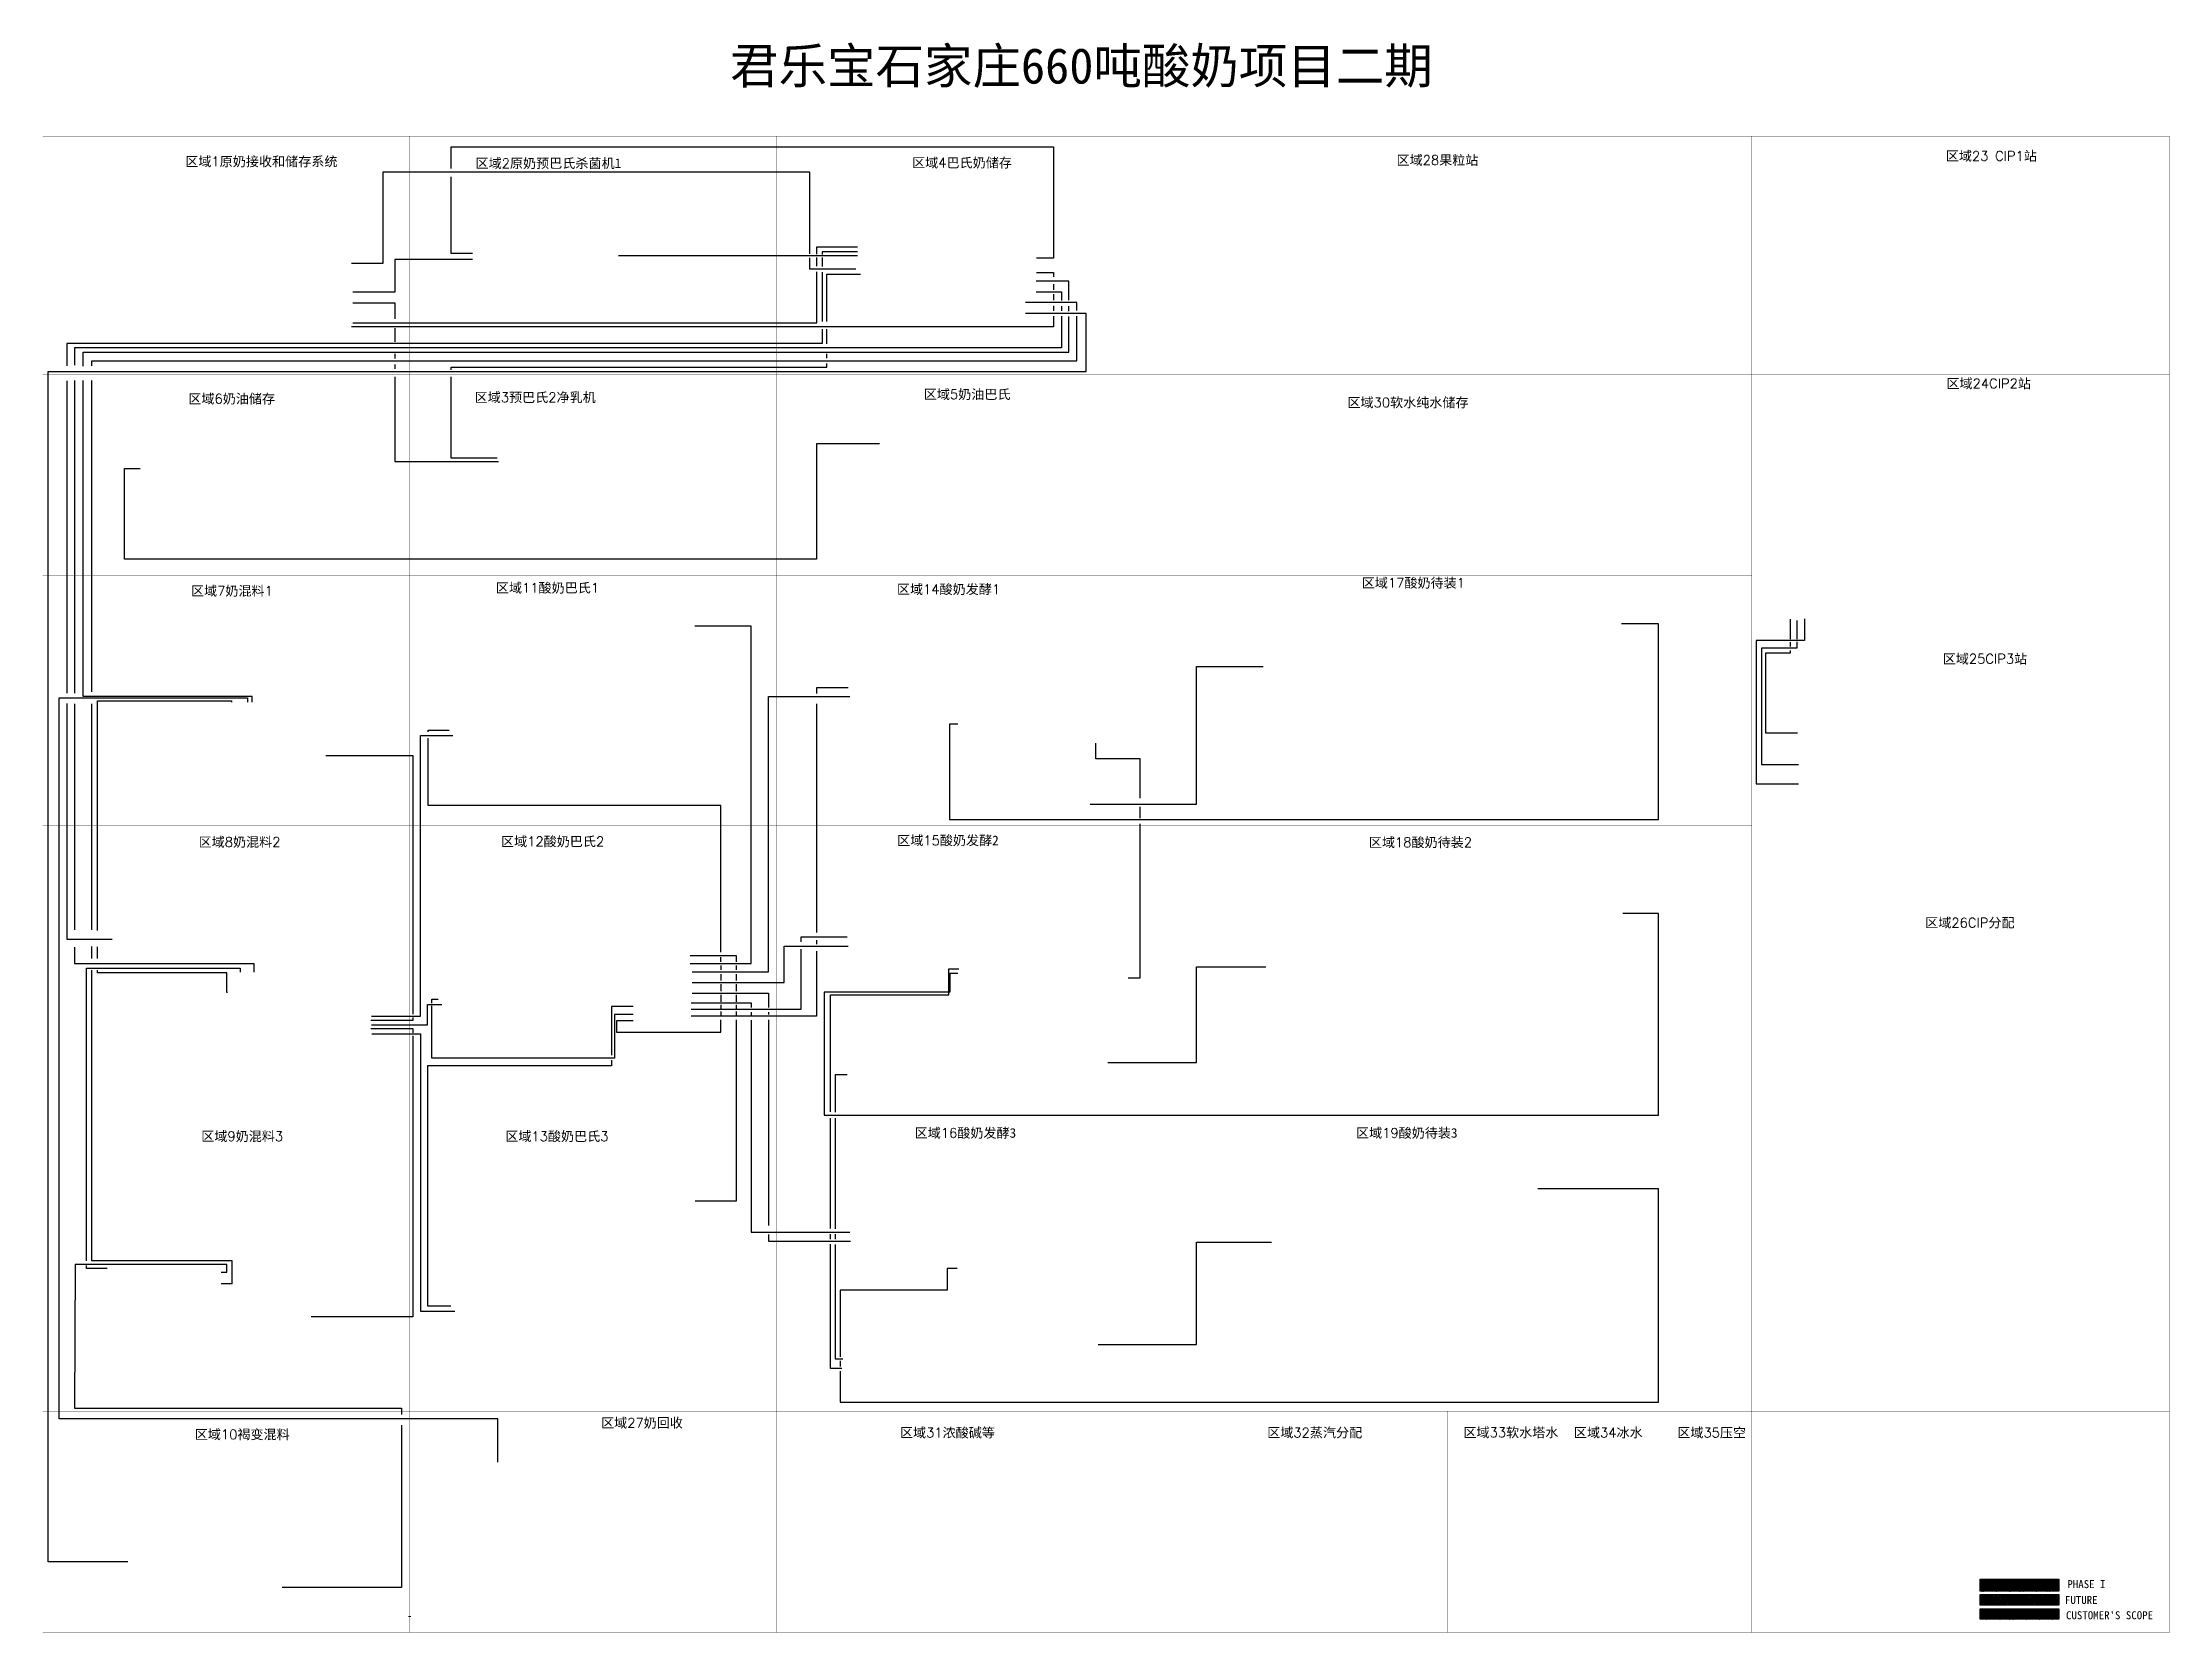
# Model space of a CAD drawing. Header units: inches. Extents: x 10073 to 22043, y 18898 to 27843.
import ezdxf

# ---------------------------------------------------------------- set-up
doc = ezdxf.new("R2010")
doc.units = ezdxf.units.IN
doc.header["$MEASUREMENT"] = 0
for name, color, linetype in [('Future', 4, 'Continuous'), ('PHASE I', 8, 'Continuous'), ('TXT_FR', 7, 'Continuous'), ('客户提供', 3, 'Continuous'), ('连接线', 254, 'Continuous')]:
    doc.layers.add(name, color=color, linetype=linetype)
doc.layers.add('ZN', color=1, linetype='Continuous', lineweight=140)
doc.styles.add('ROMANC', font='romanc')

msp = doc.modelspace()

# ---------------------------------------------------------------- hatches: boundary and pattern name
at = {"layer": 'Future', "linetype": 'ByBlock'}
h = msp.add_hatch(dxfattribs=at)
h.set_pattern_fill('ANSI36', color=4, scale=30)
h.paths.add_polyline_path([(20978, 19111), (21420, 19111), (21420, 19052), (20978, 19052)])
at = {"layer": 'PHASE I', "linetype": 'ByBlock'}
h = msp.add_hatch(dxfattribs=at)
h.set_pattern_fill('ANSI36', color=256, scale=30)
h.paths.add_polyline_path([(20978, 19197), (21420, 19197), (21420, 19197), (21420, 19130), (20978, 19130)])
at = {"layer": '客户提供', "linetype": 'ByBlock'}
h = msp.add_hatch(dxfattribs=at)
h.set_pattern_fill('ANSI36', color=256, scale=30)
h.paths.add_polyline_path([(20978, 19030), (21420, 19030), (21420, 19030), (21420, 18973), (20978, 18973)])

# ---------------------------------------------------------------- linework, layer by layer
at = {"layer": 'Future', "color": 4, "linetype": 'ByBlock'}
msp.add_lwpolyline([(20978, 19111), (21420, 19111), (21420, 19111), (21420, 19111), (21420, 19052), (20978, 19052)], close=True, dxfattribs=at)
at = {"layer": 'PHASE I', "linetype": 'ByBlock'}
msp.add_lwpolyline([(20978, 19197), (21420, 19197), (21420, 19197), (21420, 19197), (21420, 19130), (20978, 19130)], close=True, dxfattribs=at)
at = {"layer": 'ZN'}
msp.add_line((12140, 18986), (12140, 18990), dxfattribs=at)
at = {"layer": 'ZN', "color": 1, "ltscale": 5, "const_width": 1.5}
msp.add_lwpolyline([(10074, 27317), (22043, 27317), (22043, 18898), (10074, 18898), (10074, 27317)], dxfattribs=at)
at = {"layer": 'ZN', "const_width": 1.5}
for points in [[(12140, 18898), (12140, 27317)], [(14206, 18898), (14206, 27317)], [(16443, 18898), (16443, 27317)], [(19693, 18898), (19693, 27317)], [(10074, 25974), (22043, 25974)], [(10074, 24842), (19693, 24842)], [(19693, 24457), (22043, 24457)], [(10074, 23439), (19693, 23439)], [(19693, 22953), (22043, 22953)], [(10074, 21764), (22043, 21764)], [(10074, 20143), (22043, 20143)], [(17982, 18898), (17982, 20143)]]:
    msp.add_lwpolyline(points, dxfattribs=at)
at = {"layer": '客户提供', "linetype": 'ByBlock'}
msp.add_lwpolyline([(20978, 19030), (21420, 19030), (21420, 19030), (21420, 19030), (21420, 18973), (20978, 18973)], close=True, dxfattribs=at)
at = {"layer": '连接线'}
for points in [[(12373, 27134), (12373, 27257), (15763, 27257), (15763, 26630), (15668, 26630)], [(14391, 26654), (14391, 27114), (11988, 27114), (11988, 26600), (11813, 26600)], [(12493, 26656), (12373, 26656), (12373, 27088)], [(14431, 26652), (14431, 26694), (14659, 26694)], [(12494, 26622), (12056, 26622), (12056, 26439), (11820, 26439)], [(13315, 26644), (13315, 26644), (13315, 26644), (14659, 26644)], [(14651, 26568), (14391, 26568), (14391, 26631)], [(14431, 26585), (14431, 26634)], [(14659, 26666), (14461, 26666), (14461, 26651)], [(14461, 26633), (14461, 26583)], [(11820, 26267), (14431, 26267), (14431, 26553)], [(14461, 26552), (14461, 26274)], [(14487, 26273), (14487, 26540), (14676, 26540)], [(15850, 26393), (15850, 26500), (15666, 26500)], [(15667, 26550), (15763, 26550), (15763, 26524)], [(15763, 26483), (15763, 26451)], [(11820, 26379), (12056, 26379), (12056, 26289)], [(15895, 26336), (15895, 26381), (15606, 26381)], [(15666, 26441), (15807, 26441), (15807, 26392)], [(15763, 26428), (15763, 26394)], [(15763, 26361), (15763, 26333)], [(15807, 26360), (15807, 26333)], [(15850, 26332), (15850, 26360)], [(10554, 19295), (10105, 19295), (10105, 25993), (15947, 25993), (15947, 26319), (15606, 26319)], [(14461, 26230), (14461, 26230), (14461, 26150), (10210, 26150), (10210, 26025)], [(15807, 26303), (15807, 26126), (10254, 26126), (10254, 26114), (10254, 26027)], [(10302, 26022), (10302, 26101), (15850, 26101), (15850, 26302)], [(10350, 26024), (10350, 26052), (15895, 26052), (15895, 26303)], [(15763, 26303), (15763, 26244), (11813, 26244)], [(12056, 26236), (12056, 26159)], [(14487, 26148), (14487, 26231)], [(12056, 26091), (12056, 26066)], [(12056, 26032), (12056, 26008)], [(12373, 26002), (12373, 26016), (13612, 26016), (13612, 26016), (14487, 26016), (14487, 26038)], [(14487, 26067), (14487, 26092)], [(10210, 25940), (10210, 24182)], [(10254, 25941), (10254, 24183)], [(11254, 24131), (11254, 24164), (10302, 24164), (10302, 25942)], [(10350, 24190), (10350, 25941)], [(12056, 25963), (12056, 25486), (12639, 25486)], [(12632, 25505), (12373, 25505), (12373, 25962)], [(14783, 25586), (14429, 25586), (14429, 25140)], [(14429, 25140), (14429, 24936), (10534, 24936), (10534, 25446), (10623, 25446)], [(13718, 22661), (14062, 22661), (14062, 24559), (13745, 24559)], [(15224, 24008), (15177, 24008), (15177, 23471), (19168, 23471), (19168, 24572), (18959, 24572)], [(19990, 24601), (19990, 24478), (19717, 24478), (19717, 23672), (19956, 23672)], [(19911, 24487), (19911, 24599)], [(19946, 24591), (19946, 24486)], [(19946, 24472), (19946, 24436), (19748, 24436), (19748, 23782), (19956, 23782)], [(19949, 23957), (19771, 23957), (19771, 24409), (19911, 24409), (19911, 24422)], [(19911, 24445), (19911, 24469)], [(15970, 23558), (16568, 23558), (16568, 24333), (16942, 24333)], [(14607, 24212), (14429, 24212), (14429, 24181)], [(12636, 19855), (12636, 20099), (10166, 20099), (10166, 24156), (11227, 24156), (11227, 24131)], [(10210, 24124), (10210, 22798), (10465, 22798)], [(10254, 24123), (10254, 22850)], [(10350, 22851), (10350, 24123)], [(10382, 22848), (10382, 24139), (11136, 24139), (11136, 24131)], [(13729, 22615), (14158, 22615), (14158, 24163), (14616, 24163)], [(14429, 24122), (14429, 22835)], [(11925, 22366), (12201, 22366), (12201, 23945), (12383, 23945)], [(12244, 23964), (12244, 23975), (12362, 23975)], [(11668, 23831), (12157, 23831), (12157, 22376)], [(13891, 22725), (13891, 23550), (12244, 23550), (12244, 23929)], [(16250, 23591), (16250, 23813), (16001, 23813), (16001, 23901)], [(16250, 23480), (16250, 23542)], [(16183, 22581), (16250, 22581), (16250, 23447)], [(15224, 22605), (15179, 22605), (15179, 22501), (14473, 22501), (14473, 21808), (19168, 21808), (19168, 22942), (18967, 22942)], [(10254, 22753), (10254, 22661), (11262, 22661), (11262, 22612)], [(10350, 22690), (10350, 22758)], [(10382, 22689), (10382, 22756)], [(13729, 22555), (14248, 22555), (14248, 22759), (14608, 22759)], [(14601, 22809), (14341, 22809), (14341, 22783)], [(14429, 22792), (14429, 22771)], [(10320, 20988), (10320, 22636), (11186, 22636), (11186, 22613)], [(11141, 20860), (11141, 20988), (10350, 20988), (10350, 22624)], [(11115, 22499), (11110, 22499), (11110, 22609), (10382, 22609), (10382, 22624)], [(13718, 22706), (13977, 22706), (13977, 22670)], [(14341, 22742), (14341, 22403), (13723, 22403)], [(14429, 22731), (14429, 22365), (13723, 22365)], [(13891, 22671), (13891, 22697)], [(13891, 22651), (13891, 22625)], [(13977, 22651), (13977, 22625)], [(14507, 21826), (14507, 22486), (15173, 22486), (15173, 22631), (15231, 22631)], [(16068, 22105), (16568, 22105), (16568, 22642), (16958, 22642)], [(13891, 22601), (13891, 22566)], [(13891, 22545), (13891, 22505)], [(13977, 22601), (13977, 22566)], [(13977, 22545), (13977, 22505)], [(11925, 22316), (12239, 22316), (12239, 22431), (12321, 22431)], [(12265, 22438), (12265, 22460), (12300, 22460)], [(13398, 22374), (13292, 22374), (13292, 22129), (12265, 22129), (12265, 22423)], [(13397, 22420), (13275, 22420), (13275, 22146)], [(13723, 22441), (14062, 22441), (14062, 22413)], [(13729, 22495), (14158, 22495), (14158, 22414)], [(13891, 22486), (13891, 22446)], [(13891, 22429), (13891, 22405)], [(13891, 22391), (13891, 22368)], [(13977, 22486), (13977, 22446)], [(13977, 22429), (13977, 22405)], [(13977, 22391), (13977, 22368)], [(14062, 22387), (14062, 22371)], [(14158, 22387), (14158, 22374)], [(12157, 22358), (12157, 22341), (11921, 22341)], [(11921, 22295), (12157, 22295), (12157, 22271)], [(11926, 22265), (12201, 22265), (12201, 20706), (12393, 20706)], [(13397, 22338), (13304, 22338), (13304, 22276), (13891, 22276), (13891, 22344)], [(13977, 22344), (13977, 21324), (13746, 21324)], [(14062, 22343), (14062, 21149), (14617, 21149)], [(14158, 22345), (14158, 21188)], [(12157, 22254), (12157, 20673), (11586, 20673)], [(13275, 22117), (13275, 22085), (12239, 22085), (12239, 20736), (12371, 20736)], [(14601, 22035), (14535, 22035), (14535, 21825)], [(14507, 21171), (14507, 21791)], [(14535, 21792), (14535, 21168)], [(14562, 20368), (14562, 20194), (19168, 20194), (19168, 21393), (18488, 21393)], [(14158, 21137), (14158, 21099), (14621, 21099)], [(14507, 21111), (14507, 21138)], [(14571, 20382), (14507, 20382), (14507, 21083)], [(14535, 21138), (14535, 21110)], [(14535, 21081), (14535, 20438), (14578, 20438)], [(16014, 20517), (16568, 20517), (16568, 21093), (16989, 21093)], [(11110, 20924), (11110, 20968), (10257, 20968), (10254, 20160), (12094, 20160), (12094, 20123)], [(10438, 20946), (10320, 20946), (10320, 20962)], [(11079, 20924), (11110, 20924)], [(11141, 20860), (11079, 20860)], [(15220, 20945), (15165, 20945), (15165, 20823), (14562, 20823), (14562, 20448)], [(14562, 20425), (14562, 20394)], [(12094, 20064), (12094, 19151), (11422, 19151)]]:
    msp.add_lwpolyline(points, dxfattribs=at)

# ---------------------------------------------------------------- texts
at = {"insert": (15920, 27700), "char_height": 200, "width": 4309.54, "attachment_point": 5, "style": 'ROMANC'}
msp.add_mtext('{\\fSimSun|b0|i0|c134|p2;君乐宝石家庄660吨酸奶项目二期}', dxfattribs=at)
at = {"layer": 'TXT_FR', "char_height": 45, "attachment_point": 5, "style": 'ROMANC'}
for s, insert, width in [('{\\fSimSun|b0|i0|c0|p2;PHASE I}', (21576, 19169), 298.95), ('{\\fSimSun|b0|i0|c0|p2;FUTURE}', (21547, 19080), 247.92), ("{\\fSimSun|b0|i0|c134|p2;CUSTOMER'S SCOPE}", (21706, 18994), 573.87)]:
    msp.add_mtext(s, dxfattribs=dict(at, insert=insert, width=width))
at = {"layer": '连接线', "char_height": 54, "width": 1012.5, "attachment_point": 5, "style": 'ROMANC'}
for s, insert in [('{\\fSimSun|b0|i0|c134|p2;区域}1{\\fSimSun|b0|i0|c134|p2;原奶接收和储存系统}', (11305, 27171)), ('{\\fSimSun|b0|i0|c134|p2;区域}2{\\fSimSun|b0|i0|c134|p2;原奶预巴氏杀菌机1}', (12920, 27161)), ('{\\fSimSun|b0|i0|c134|p2;区域}4{\\fSimSun|b0|i0|c134|p2;巴氏奶储存}', (15248, 27164)), ('{\\fSimSun|b0|i0|c134|p2;区域}28{\\fSimSun|b0|i0|c134|p2;果粒站}', (17924, 27179)), ('{\\fSimSun|b0|i0|c134|p2;区域}23 CIP1{\\fSimSun|b0|i0|c134|p2;站}', (21041, 27202)), ('{\\fSimSun|b0|i0|c134|p2;区域}6{\\fSimSun|b0|i0|c134|p2;奶油储存}', (11138, 25836)), ('{\\fSimSun|b0|i0|c134|p2;区域}3{\\fSimSun|b0|i0|c134|p2;预巴氏}2{\\fSimSun|b0|i0|c134|p2;净乳机}', (12846, 25844)), ('{\\fSimSun|b0|i0|c134|p2;区域}5{\\fSimSun|b0|i0|c134|p2;奶油巴氏}', (15277, 25861)), ('{\\fSimSun|b0|i0|c134|p2;区域}24CIP2{\\fSimSun|b0|i0|c134|p2;站}', (21026, 25922)), ('{\\fSimSun|b0|i0|c134|p2;区域}30{\\fSimSun|b0|i0|c134|p2;软水纯水储存}', (17758, 25815)), ('{\\fSimSun|b0|i0|c134|p2;区域}7{\\fSimSun|b0|i0|c134|p2;奶混料}1', (11139, 24755)), ('{\\fSimSun|b0|i0|c134|p2;区域}11{\\fSimSun|b0|i0|c134|p2;酸奶巴氏}1', (12915, 24772)), ('{\\fSimSun|b0|i0|c134|p2;区域}14{\\fSimSun|b0|i0|c134|p2;酸奶发酵}1', (15172, 24764)), ('{\\fSimSun|b0|i0|c134|p2;区域}17{\\fSimSun|b0|i0|c134|p2;酸奶待装}1', (17788, 24800)), ('{\\fSimSun|b0|i0|c134|p2;区域}25CIP3{\\fSimSun|b0|i0|c134|p2;站}', (21005, 24373)), ('{\\fSimSun|b0|i0|c134|p2;区域}8{\\fSimSun|b0|i0|c134|p2;奶混料}2', (11182, 23342)), ('{\\fSimSun|b0|i0|c134|p2;区域}12{\\fSimSun|b0|i0|c134|p2;酸奶巴氏}2', (12944, 23345)), ('{\\fSimSun|b0|i0|c134|p2;区域}15{\\fSimSun|b0|i0|c134|p2;酸奶发酵2}', (15169, 23351)), ('{\\fSimSun|b0|i0|c134|p2;区域}18{\\fSimSun|b0|i0|c134|p2;酸奶待装}2', (17828, 23340)), ('{\\fSimSun|b0|i0|c134|p2;区域}26CIP{\\fSimSun|b0|i0|c134|p2;分配}', (20920, 22888)), ('{\\fSimSun|b0|i0|c134|p2;区域}9{\\fSimSun|b0|i0|c134|p2;奶混料}3', (11197, 21686)), ('{\\fSimSun|b0|i0|c134|p2;区域}13{\\fSimSun|b0|i0|c134|p2;酸奶巴氏}3', (12968, 21686)), ('{\\fSimSun|b0|i0|c134|p2;区域}16{\\fSimSun|b0|i0|c134|p2;酸奶发酵3}', (15267, 21705)), ('{\\fSimSun|b0|i0|c134|p2;区域}19{\\fSimSun|b0|i0|c134|p2;酸奶待装3}', (17751, 21705)), ('{\\fSimSun|b0|i0|c134|p2;区域}27{\\fSimSun|b0|i0|c134|p2;奶回收}', (13447, 20074)), ('{\\fSimSun|b0|i0|c134|p2;区域}10{\\fSimSun|b0|i0|c134|p2;褐变混料}', (11197, 20009)), ('{\\fSimSun|b0|i0|c134|p2;区域}31{\\fSimSun|b0|i0|c134|p2;浓酸碱等}', (15166, 20019)), ('{\\fSimSun|b0|i0|c134|p2;区域}32{\\fSimSun|b0|i0|c134|p2;蒸汽分配}', (17233, 20019)), ('{\\fSimSun|b0|i0|c134|p2;区域}33{\\fSimSun|b0|i0|c134|p2;软水塔水}', (18337, 20020)), ('{\\fSimSun|b0|i0|c134|p2;区域}34{\\fSimSun|b0|i0|c134|p2;冰水}', (18885, 20019)), ('{\\fSimSun|b0|i0|c134|p2;区域}35{\\fSimSun|b0|i0|c134|p2;压空}', (19467, 20019))]:
    msp.add_mtext(s, dxfattribs=dict(at, insert=insert))

doc.saveas('drawing.dxf')
